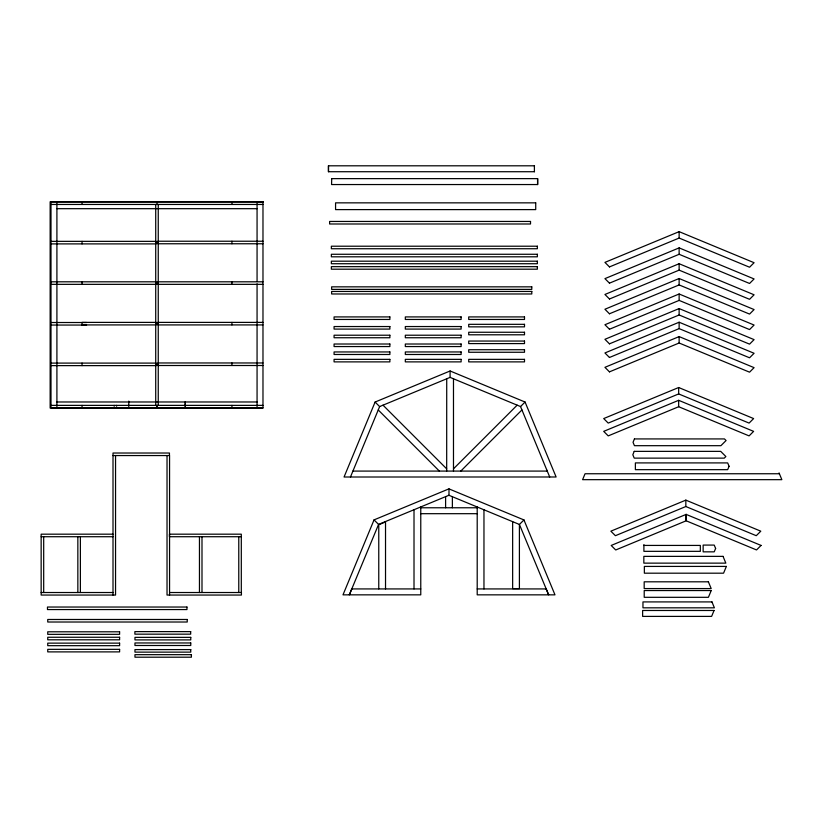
<?xml version="1.0" encoding="UTF-8"?>
<svg xmlns="http://www.w3.org/2000/svg" width="823" height="823" viewBox="0 0 823 823"><rect width="100%" height="100%" fill="white"/><g stroke="black" fill="none" stroke-linecap="round" stroke-linejoin="round"><path stroke-width="1.23" d="M375.103 402.046L344.055 477.011L556.111 476.99L525.064 402.036L450.099 370.978L375.103 402.046L379.64 406.572L450.099 377.387L520.537 406.562L549.713 477.011M350.464 477.011L379.64 406.572M448.988 488.893L523.953 519.941L519.416 524.467L448.988 495.302L448.998 488.841L374.043 519.889L342.996 594.844L420.769 594.844L420.769 506.927M351.781 588.929L349.333 594.844L378.57 524.416L448.998 495.24M453.483 468.822L517.153 405.163M520.537 406.562L525.064 402.036M460.787 471.085L521.936 409.947M609.473 266.909L679.129 238.053L749.558 267.228L754.084 262.702L679.129 231.654L604.936 262.383L609.473 266.919M609.473 283.153L679.129 254.297L749.558 283.472L754.084 278.946L679.129 247.888L604.936 278.627L609.473 283.163M609.473 298.996L679.129 270.139L749.558 299.315L754.084 294.788L679.129 263.73L604.936 294.469L609.473 299.006M609.473 313.769L679.129 284.923L749.558 314.088L754.084 309.561L679.129 278.513L604.936 309.242L609.473 313.789M609.473 329.251L679.129 300.405L749.558 329.57L754.084 325.044L679.129 293.996L604.936 324.725L609.473 329.262M609.473 343.829L679.129 314.983L749.558 344.148L754.084 339.621L679.129 308.574L604.936 339.302L609.473 343.849M609.473 357.48L679.129 328.624L749.558 357.799L754.084 353.273L679.129 322.225L604.936 352.954L609.473 357.491M609.473 371.852L679.129 343.006L749.558 372.181L754.084 367.644L679.129 336.597L604.936 367.325L609.473 371.873M678.666 387.52L603.701 418.568L608.228 423.094L678.666 393.929L749.095 423.094L753.621 418.568L678.666 387.52L678.666 393.929M678.666 400.317L603.701 431.365L608.228 435.892L678.666 406.727L749.095 435.892L753.621 431.365L678.666 400.317L678.666 406.727M685.837 500.127L610.872 531.174L615.409 535.701L685.837 506.526L756.265 535.701L760.791 531.174L685.837 500.127L685.837 506.526M534.518 165.804L328.408 165.804L328.408 171.719L534.518 171.719M331.576 178.632L537.697 178.632L537.697 184.547L331.576 184.547L331.7 178.632M50.995 201.913L263.051 201.913M257.064 202.047L262.979 202.047M50.995 204.454L263.051 204.454M56.91 208.682L257.064 208.682M262.979 241.232L157.749 241.232L157.749 243.762L262.979 243.762M50.995 241.355L156.236 241.355L156.236 243.896L50.995 243.896M50.995 281.805L156.236 281.805L156.236 284.346L50.995 284.346M262.979 281.805L157.749 281.805L157.749 284.346L262.979 284.346M262.979 322.39L157.749 322.39L157.749 324.92L262.979 324.92M50.995 322.513L86.569 322.513M82.043 324.92L156.236 324.92L156.236 322.39L82.043 322.39L82.043 325.054M50.995 325.054L86.569 325.054M262.979 362.964L157.749 362.964L157.749 365.505L262.979 365.505M50.995 363.097L156.236 363.097L156.236 365.628L50.995 365.628M56.91 401.984L257.188 401.974M50.995 405.369L262.979 405.369M262.979 407.899L50.995 407.899L50.995 201.789M113.008 455.561L169.559 455.551L169.559 595.05M546.914 470.242L547.336 471.085L352.913 471.085M779.052 472.896L779.474 473.75L585.05 473.75L582.602 479.665L781.85 479.665L779.402 473.75M420.769 507.77L477.206 507.77M420.769 513.686L477.206 513.686M113.008 534.178L41.15 534.178L41.15 595.05L115.549 595.05L115.549 455.561M41.15 536.719L113.008 536.719M241.304 536.719L169.445 536.719L169.445 534.178L241.304 534.178L241.304 592.519M643.895 545.423L700.332 545.423L700.332 551.338L643.895 551.338L643.895 544.579M351.709 588.929L420.769 588.929M477.206 588.929L546.266 588.929M41.15 592.519L113.008 592.519M169.559 592.519L241.427 592.519L241.427 595.05L167.028 595.05L167.028 455.551M712.018 601.911L642.958 601.911L642.958 607.827L714.395 607.827L711.946 601.911M383.014 405.173L446.683 468.843M378.23 409.957L439.379 471.106M374.043 519.889L378.57 524.416M523.932 519.889L554.98 594.844L477.206 594.844L477.206 506.927M546.194 588.929L548.643 594.844L519.406 524.416L519.406 588.61L512.647 588.61L512.647 521.617M679.129 231.654L679.129 238.053M679.129 247.888L679.129 254.297M679.129 263.73L679.129 270.139M679.129 278.513L679.129 284.923M679.129 293.996L679.129 300.405M679.129 308.574L679.129 314.983M679.129 322.225L679.129 328.624M679.129 336.597L679.129 343.006M537.563 178.632L537.563 184.547M534.394 165.804L534.394 171.719M483.965 509.725L483.965 588.929M453.483 378.786L453.483 471.085M452.372 496.701L452.372 507.77M450.099 370.978L450.068 377.407M446.724 378.786L446.683 471.106M445.603 496.701L445.603 507.77M414.01 509.725L414.01 588.929M385.524 588.929L385.524 521.926L378.765 524.735L378.765 588.929M328.531 165.804L328.531 171.719M257.064 203.322L257.064 281.363M257.064 283.801L257.064 406.757M238.773 536.719L238.773 592.519M232.004 201.913L232.004 204.454M231.932 241.232L231.932 243.762M231.932 281.805L231.932 284.346M231.932 322.39L231.932 324.92M231.932 362.964L231.932 365.505M231.932 405.369L231.952 407.899M201.995 536.719L201.995 592.519M199.454 536.719L199.454 592.519M185.319 401.974L185.319 406.706M185.206 401.984L185.206 406.716M169.445 455.561L169.445 453.02L113.008 453.02L113.008 595.05M158.253 204.454L158.253 405.369M157.039 201.913L157.008 204.454M155.722 204.454L155.722 405.369M128.769 401.14L128.769 406.716M116.629 405.369L116.629 406.223M114.181 405.369L114.181 406.295M82.043 201.913L82.043 204.454M82.043 241.355L82.043 243.896M82.043 281.805L82.043 284.346M82.043 363.097L82.043 365.628M82.043 405.369L82.043 407.899M80.376 536.719L80.376 592.519M77.846 536.719L77.846 592.519M56.91 203.199L56.91 406.716M43.691 536.719L43.691 592.519M634.44 438.926L633.041 442.301L634.44 445.685L720.907 445.685L726.071 440.521L724.477 438.926L634.44 438.926M634.224 451.364L632.825 454.749L634.224 458.133L724.261 458.133L725.865 456.528L720.701 451.364L634.224 451.364M729.075 466.291L727.676 469.666L635.377 469.666L635.377 462.907L727.676 462.907L729.075 466.291M715.619 548.457L714.22 551.842L703.151 551.842L703.151 545.083L714.22 545.083L715.619 548.457M711.216 590.544L708.408 597.313L644.214 597.313L644.214 590.544L711.216 590.544M726.359 566.419L723.561 573.189L644.358 573.189L644.358 566.419L726.359 566.419M714.066 610.481L711.617 616.396L642.629 616.396L642.629 610.481L714.066 610.481M761.059 545.423L756.532 549.949L686.094 520.774L686.094 514.375L761.059 545.423M686.145 514.396L611.191 545.454L615.717 549.98L686.145 520.805L686.145 514.396M262.979 201.789L50.152 201.789L50.152 408.033L262.979 408.033L262.979 201.789M535.722 202.849L335.568 202.849L335.568 209.608L535.722 209.608L535.722 202.849M530.526 221.449L329.611 221.449L329.611 223.99L530.526 223.99L530.526 221.449M537.357 246.211L331.36 246.211L331.36 248.741L537.357 248.741L537.357 246.211M537.357 254.266L331.36 254.266L331.36 256.807L537.357 256.807L537.357 254.266M537.357 261.189L331.36 261.189L331.36 263.73L537.357 263.73L537.357 261.189M537.357 266.662L331.36 266.662L331.36 269.193L537.357 269.193L537.357 266.662M531.792 286.846L331.638 286.846L331.638 289.377L531.792 289.377L531.792 286.846M531.792 291.445L331.638 291.445L331.638 293.976L531.792 293.976L531.792 291.445M389.876 316.917L334.076 316.917L334.076 319.458L389.876 319.458L389.876 316.917M461.117 316.917L405.317 316.917L405.317 319.458L461.117 319.458L461.117 316.917M524.508 316.917L468.709 316.917L468.709 319.458L524.508 319.458L524.508 316.917M524.508 324.324L468.709 324.324L468.709 326.854L524.508 326.854L524.508 324.324M389.876 326.546L334.076 326.546L334.076 329.087L389.876 329.087L389.876 326.546M461.117 326.546L405.317 326.546L405.317 329.087L461.117 329.087L461.117 326.546M524.508 332.255L468.709 332.255L468.709 334.796L524.508 334.796L524.508 332.255M389.876 335.218L334.076 335.218L334.076 337.749L389.876 337.749L389.876 335.218M461.117 335.218L405.317 335.218L405.317 337.749L461.117 337.749L461.117 335.218M524.508 341.051L468.709 341.051L468.709 343.592L524.508 343.592L524.508 341.051M389.876 344.014L334.076 344.014L334.076 346.555L389.876 346.555L389.876 344.014M461.117 344.014L405.317 344.014L405.317 346.555L461.117 346.555L461.117 344.014M524.508 349.724L468.709 349.724L468.709 352.265L524.508 352.265L524.508 349.724M389.876 351.946L334.076 351.946L334.076 354.487L389.876 354.487L389.876 351.946M461.117 351.946L405.317 351.946L405.317 354.487L461.117 354.487L461.117 351.946M389.876 359.353L334.076 359.353L334.076 361.883L389.876 361.883L389.876 359.353M461.117 359.353L405.317 359.353L405.317 361.883L461.117 361.883L461.117 359.353M524.508 359.353L468.709 359.353L468.709 361.883L524.508 361.883L524.508 359.353M723.036 556.369L643.833 556.369L643.833 563.138L725.835 563.138L723.036 556.369M708.377 581.81L644.183 581.81L644.183 588.568L711.185 588.568L708.377 581.81M186.965 607.035L47.467 607.035L47.467 609.565L186.965 609.565L186.965 607.035M187.233 619.482L47.744 619.482L47.744 622.013L187.233 622.013L187.233 619.482M190.679 631.622L134.879 631.622L134.879 634.163L190.679 634.163L190.679 631.622M119.602 631.797L47.744 631.797L47.744 634.338L119.602 634.338L119.602 631.797M119.602 637.259L47.744 637.259L47.744 639.8L119.602 639.8L119.602 637.259M190.761 637.362L134.962 637.362L134.962 639.903L190.761 639.903L190.761 637.362M190.761 642.958L134.962 642.958L134.962 645.489L190.761 645.489L190.761 642.958M119.602 643.133L47.744 643.133L47.744 645.674L119.602 645.674L119.602 643.133M119.602 649.347L47.744 649.347L47.744 651.888L119.602 651.888L119.602 649.347M190.761 649.594L134.962 649.594L134.962 652.135L190.761 652.135L190.761 649.594M191.399 654.666L134.962 654.666L134.962 657.196L191.399 657.196L191.399 654.666M157.008 407.899L157.008 405.369L156.987 407.899"/></g></svg>
